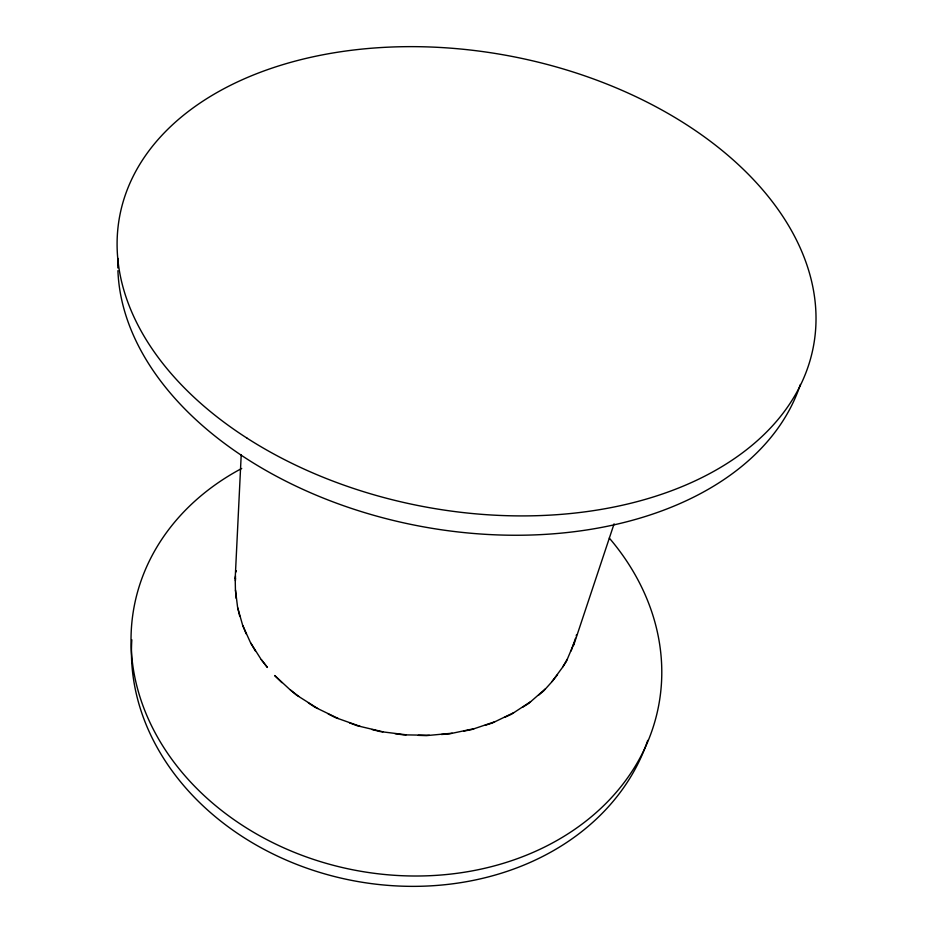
<?xml version="1.0" encoding="UTF-8"?>
<svg xmlns="http://www.w3.org/2000/svg" width="933" height="933" viewBox="0 0 933 933"><rect width="100%" height="100%" fill="white"/><g stroke="black" fill="none" stroke-linecap="round" stroke-linejoin="round"><path stroke-width="1.4" d="M235.419 589.458L235.198 578.367L241.215 454.803M235.396 580.641L235.606 577.865M235.198 578.367L235.536 575.941M236.061 571.917L236.259 570.681M571.124 650.907L575.521 638.254M576.221 635.851L576.571 634.662M573.655 645.286L614.089 523.833M574.11 643.047L566.331 661.509L562.867 666.803M557.502 674.734L551.951 681.685L562.657 667.165L567.159 659.339M551.695 682.011L543.717 690.875L538.504 695.237M545.245 688.962L528.684 703.447L522.702 707.202M530.539 701.721L511.424 714.258L504.765 717.314M513.582 712.742L492.227 723.063L484.997 725.349M494.642 721.804L471.398 729.653L463.736 731.122M474.046 728.673L449.333 733.886L441.367 734.493M452.155 733.21L426.428 735.624L418.311 735.356M429.378 735.274L403.114 734.831L395.021 733.676M406.135 734.807L379.871 731.507L371.94 729.489M382.892 731.81L357.129 725.711L349.525 722.865M360.103 726.34L335.332 717.559L328.206 713.943M338.212 718.492L314.922 707.214L308.403 702.922M317.628 708.439L296.251 694.922L290.455 690.023M281.918 682.641L274.699 675.527L290.058 689.72L298.758 696.403M255.432 651.059L250.685 642.942L261.088 659.363M246.184 633.88L242.767 625.483L250.464 642.557M239.734 616.212L237.682 607.686L242.603 625.087M236.154 598.356L235.454 589.866L237.588 607.29M609.296 538.061A266.885 218.1 10.6 0 1 553.607 842.347A266.885 218.1 10.6 0 1 181.678 771.929A266.885 218.1 10.6 0 1 241.717 468.459M800.362 384.454A348.452 229.495 10.6 0 1 430.999 528.148A348.452 229.495 10.6 0 1 117.92 270.675M117.838 267.934A348.452 229.495 10.6 0 1 117.943 258.406M647.724 740.394A264.331 217.331 10.6 0 1 351.928 880.437A264.331 217.331 10.6 0 1 131.833 639.781M267.398 667.422L261.38 659.724L267.398 667.422M247.233 438.277A352.931 229.39 10.6 0 0 811.838 353.782A352.931 229.39 10.6 0 0 340.58 51.77A352.931 229.39 10.6 0 0 247.233 438.277"/></g></svg>
